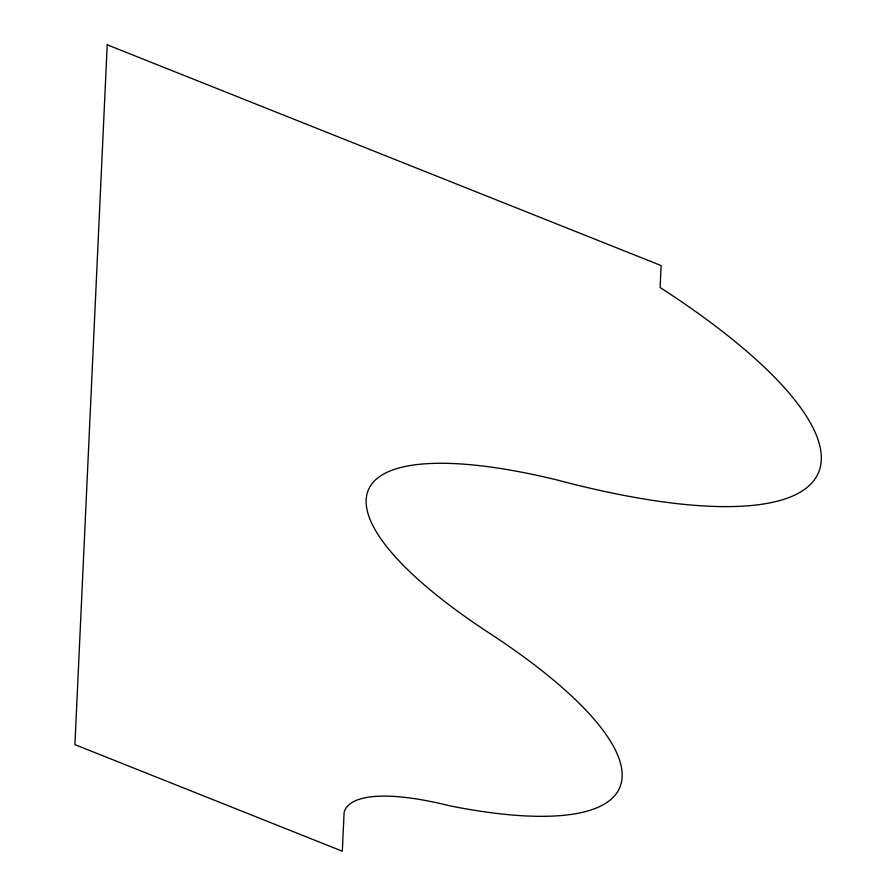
<?xml version="1.0" encoding="UTF-8"?>
<svg xmlns="http://www.w3.org/2000/svg" width="896" height="896" viewBox="0 0 896 896"><rect width="100%" height="100%" fill="white"/><g stroke="black" fill="none" stroke-linecap="round" stroke-linejoin="round"><path stroke-width="1.34" d="M107.218 44.8L74.917 744.621L342.317 851.2L344.12 812.19A192.64 53.424 23.4 0 1 449.456 805.75A382.794 106.154 23.4 0 0 488.566 632.61A354.581 98.336 23.4 0 1 557.85 480.178A451.73 125.272 23.4 0 0 817.141 475.451A451.73 125.272 23.4 0 0 660.117 287.515L661.125 265.563L107.218 44.8"/></g></svg>
